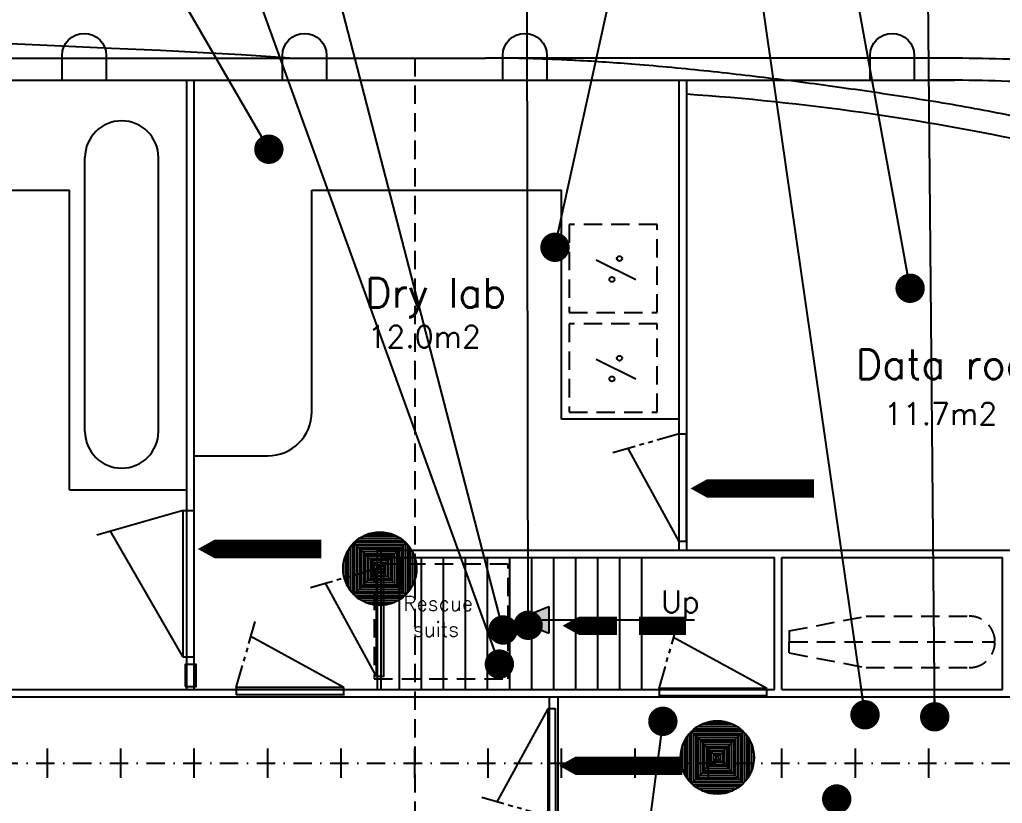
# Model space of a CAD drawing. Header units: millimetres. Extents: x 1084702 to 1166801, y 36632 to 124519.
# Drawn here: x 1110704 to 1117393, y 61854 to 67189 of the extents above; entities that cross this region are included whole.
import ezdxf

# ---------------------------------------------------------------- set-up
doc = ezdxf.new("R2010")
doc.units = ezdxf.units.MM
doc.header["$LTSCALE"] = 250
for name, pattern in [('DASHDOT', [1, 0.5, -0.25, 0, -0.25]), ('DASHED', [0.75, 0.5, -0.25]), ('PHANTOM2', [1.25, 0.625, -0.125, 0.125, -0.125, 0.125, -0.125])]:
    doc.linetypes.add(name, pattern=pattern)
doc.layers.get('0').update_dxf_attribs({"color": 255})
for name, color, linetype in [('%posline', 240, 'Continuous'), ('%symbol', 1, 'Continuous'), ('SAFECO2', 50, 'Continuous'), ('SAFECO3', 80, 'Continuous'), ('SAFECO7', 255, 'Continuous')]:
    doc.layers.add(name, color=color, linetype=linetype)
doc.styles.add('18', font='romans', dxfattribs={"height": 180})
doc.styles.add('ROMANS', font='ROMANS.shx', dxfattribs={"height": 100})
doc.dimstyles.new('dott', dxfattribs={"dimscale": 100, "dimtxt": 150, "dimasz": 0.01, "dimexe": 0.5, "dimexo": 1, "dimgap": 1, "dimtad": 1, "dimdsep": 46, "dimtxsty": 'ROMANS', "dimcen": 1.5, "dimclrd": 1, "dimclre": 1, "dimclrt": 2, "dimazin": 2, "dimtfac": 1, "dimtmove": 2, "dimatfit": 3, "dimldrblk": 'DOT', "dimfxl": 1, "dimtvp": 100, "dimtolj": 1, "dimarcsym": 0})
pattern_1 = [(90, (-22923.3923578828, -82019.80435100227), (-18.09580407102386, 1.108011832145033e-15), [])]

# ---------------------------------------------------------------- blocks, each defined once
blk = doc.blocks.new('A$C64097268')
at = {"color": 210}
blk.add_line((18500, -99.99999999979627), (18500, 100.0000000002037), dxfattribs=at)
for p, q in [((19000, -99.9999999999709), (19000, 100.0000000000291)), ((19500, -99.9999999999709), (19500, 100.0000000000291)), ((20000, -99.9999999999709), (20000, 100.0000000000291)), ((20500, -99.9999999999709), (20500, 100.0000000000291)), ((21000, -99.9999999999709), (21000, 100.0000000000291)), ((21500, -99.9999999999709), (21500, 100.0000000000291)), ((22000, -99.9999999999709), (22000, 100.0000000000291)), ((22500, -99.9999999999709), (22500, 100.0000000000291)), ((23000, -99.9999999999709), (23000, 100.0000000000291)), ((23500, -99.9999999999709), (23500, 100.0000000000291)), ((24000, -99.9999999999709), (24000, 100.0000000000291)), ((24500, -99.9999999999709), (24500, 100.0000000000291))]:
    blk.add_line(p, q)
at = {"linetype": 'DASHDOT'}
blk.add_line((-2084.205947532144, 0), (35128.7032418942, 0), dxfattribs=at)
blk = doc.blocks.new('S.4.22B_SYMB')
at = {"layer": 'SAFECO2'}
h = blk.add_hatch(dxfattribs=at)
h.set_pattern_fill('_USER', color=256, scale=18.09580407102386, style=0, pattern_type=0)
h.set_pattern_definition([(0, (-22923.3923578828, -82019.80435100227), (0, 18.09580407102386), [])])
h.paths.add_polyline_path([(212.044633214864, 212.04972986957, 0.4142135623731021), (-212.0497298695918, 212.0497298695773), (-0.002548327363911085, 0.00254832734935917)])
h.paths.add_polyline_path([(212.044633214864, -212.044633214864), (-0.002548327363911085, 0.00254832734935917), (-212.0497298695846, -212.0446332148786, 0.414213562373095)])
at = {"layer": 'SAFECO7'}
h = blk.add_hatch(dxfattribs=at)
h.set_pattern_fill('_USER', color=256, scale=18.09580407102386, angle=90, style=0, pattern_type=0)
h.set_pattern_definition(pattern_1)
edge = h.paths.add_edge_path()
edge.add_line((-0.002548327363911085, 0.00254832734935917), (-212.0497298695918, 212.0497298695773))
edge.add_arc((-0.002548327363911085, 0.00254832734935917), 299.880000000004, 135, 225)
edge.add_line((-212.0497298695846, -212.0446332148786), (-0.002548327363911085, 0.00254832734935917))
h = blk.add_hatch(dxfattribs=at)
h.set_pattern_fill('_USER', color=256, scale=18.09580407102386, angle=90, style=0, pattern_type=0)
h.set_pattern_definition(pattern_1)
edge = h.paths.add_edge_path()
edge.add_line((-0.002548327363911085, 0.00254832734935917), (212.0446332148713, -212.0446332148786))
edge.add_arc((-0.002548327363911085, 0.002548327342083212), 299.880000000004, 314.9999999999999, 404.9999999999999)
edge.add_line((212.044633214864, 212.04972986957), (-0.002548327363911085, 0.00254832734935917))
for p, q in [((-0.002548327363911085, 0.00254832734935917), (-212.0497298695918, 212.0497298695773)), ((-299.8825483273686, 0.00254832734935917), (-299.8825483273686, 0.00254832734935917)), ((-0.002548327363911085, 0.00254832734935917), (-212.0497298695846, -212.0446332148786))]:
    blk.add_line(p, q, dxfattribs=at)
at = {"layer": 'SAFECO7', "const_width": 9.047902035511928}
blk.add_lwpolyline([(-299.8825483273686, 0.00254832734935917, 2.414242575808878), (-0.002548327363911085, 299.8825483273613, 0.4142132020989702)], format="xyb", close=True, dxfattribs=at)
for points in [[(212.044633214864, 212.04972986957), (-0.002548327363911085, 0.00254832734935917), (-212.0497298695846, -212.0446332148786)], [(212.0446332148713, -212.0446332148786), (-0.002548327363911085, 0.00254832734935917), (-212.0497298695918, 212.0497298695773)]]:
    blk.add_lwpolyline(points, dxfattribs=at)
at = {"layer": 'SAFECO7'}
blk.add_circle((-0.002548327363911085, 0.002548327342083212), 299.8800000000047, dxfattribs=at)
for centre, start, end in [((-0.002548327363911085, 0.00254832734935917), 134.9999999996684, 225.0000000003316), ((-0.002548327363911085, 0.002548327342083212), 314.9999999996684, 45.00000000033163)]:
    blk.add_arc(centre, 299.880000000004, start, end, dxfattribs=at)
blk = doc.blocks.new('A.3.1_SYMB')
at = {"layer": 'SAFECO3'}
blk.add_lwpolyline([(0, 0, 0, 359.9999999999998, 0), (-324, 0, 149.9999999999999, 149.9999999999999, 0), (-1008, 0, 149.9999999999999, 149.9999999999999, 0)], format="xyseb", dxfattribs=at)
blk = doc.blocks.new('A.3.2_SYMB')
at = {"layer": 'SAFECO3'}
blk.add_lwpolyline([(0, 0, 0, 359.9999999999998, 0), (-324, 0, 149.9999999999999, 149.9999999999999, 0), (-444, 0, 149.9999999999999, 149.9999999999999, 0)], format="xyseb", dxfattribs=at)
at = {"layer": 'SAFECO3', "const_width": 149.9999999999999}
blk.add_lwpolyline([(-624, 0), (-1008, 0)], dxfattribs=at)
blk = doc.blocks.new('_Dot')
at = {"color": 0, "linetype": 'ByBlock', "lineweight": -2}
blk.add_line((-0.5, 0), (-1, 0), dxfattribs=at)
at = {"color": 0, "linetype": 'ByBlock', "const_width": 0.5}
blk.add_lwpolyline([(-0.25, 0, 1), (0.25, 0, 1)], format="xyb", close=True, dxfattribs=at)
blk = doc.blocks.new('Dør')
for p, q in [((160019.6193575687, 148470.339786121), (159393.2397693215, 148099.1603455376)), ((160019.6193575687, 148470.339786121), (159645.8177631343, 147839.35376107)), ((160064.488077601, 148447.9795039857), (159688.7622452789, 147813.7453193921)), ((160062.5638397133, 148444.7313444431), (160019.6193575687, 148470.339786121)), ((159645.8177631343, 147839.35376107), (159688.7622452789, 147813.7453193921))]:
    blk.add_line(p, q)
at = {"linetype": 'PHANTOM2'}
blk.add_line((159645.8177631343, 147839.35376107), (159308.5099077326, 148198.0592618265), dxfattribs=at)
blk = doc.blocks.new('1-deck_B4_1')
for p, q in [((88849.03835693386, 32519.42287712361), (96111.5031317639, 32519.42287712361)), ((90779.59218604572, 32369.42287712361), (99307.08258140052, 32369.42287712361)), ((94079.59218604572, 28219.42287712356), (94079.59218604572, 32369.42287712361)), ((94129.59218604572, 28219.42287712356), (94129.59218604572, 32369.42287712361)), ((97429.59218604572, 29169.42287712367), (97429.59218604572, 32369.42287712361)), ((97479.59218604572, 32369.42287712361), (97479.59218604572, 29169.42287712367)), ((93385.27304997423, 29977.54791347706), (93385.27304997423, 31842.00741527276)), ((93885.27304997423, 29977.54791347706), (93885.27304997423, 31842.00741527276)), ((90779.59218604572, 31619.42287712361), (93279.59218604572, 31619.42287712361)), ((93279.59218604572, 29579.20697598095), (93279.59218604572, 31619.42287712361)), ((94929.59218604572, 30111.21346743469), (94929.59218604572, 31619.42287712364)), ((94929.59218604572, 31619.42287712364), (96629.59218604572, 31619.42287712367)), ((96629.59218604572, 30061.14717250217), (96629.59218604572, 31619.42287712367)), ((96865.29806273046, 31146.70899399581), (97134.00713216828, 31012.41353838642)), ((96865.29806273046, 30468.94050872419), (97134.00713216828, 30334.6450531148)), ((97429.59218604572, 30061.14717250216), (96629.59218604572, 30061.14717250217)), ((94129.59218604572, 29811.21346743475), (94629.59218604572, 29811.21346743469)), ((93279.59218604572, 29579.20697598095), (94079.59218604572, 29579.20697598095)), ((94054.17256023164, 29440.01136929492), (93466.85183383303, 29272.12515112472)), ((94054.17256023164, 28440.01136929492), (94054.17256023164, 29440.01136929492)), ((94054.17256023164, 29440.01136929492), (94123.85525956925, 29440.01136929492)), ((94054.17256023164, 28440.01136929491), (93558.60830867605, 29298.35383140389)), ((95376.17980752408, 28219.42287712356), (95376.17980752385, 29169.42287712364)), ((95376.17980752385, 29169.42287712361), (97542.76497488574, 29169.42287712364)), ((95401.17980752408, 28219.42287712356), (95401.17980752385, 29169.42287712367)), ((97542.76497488574, 29169.42287712358), (102929.5921860457, 29169.42287712361)), ((95401.17980752385, 29119.42287712361), (97492.76497488574, 29119.42287712364)), ((95526.17980752361, 28219.42287712358), (95526.17980752385, 29119.42287712361)), ((95676.17980752385, 28219.42287712358), (95676.17980752385, 29119.42287712361)), ((95826.17980752385, 28219.42287712358), (95826.17980752385, 29119.42287712361)), ((95976.17980752385, 28219.42287712358), (95976.17980752385, 29119.42287712361)), ((96126.17980752385, 28219.42287712358), (96126.17980752385, 29119.42287712361)), ((96276.17980752385, 28219.42287712358), (96276.17980752385, 29119.42287712361)), ((96426.17980752385, 28219.42287712358), (96426.17980752385, 29119.42287712361)), ((96576.17980752385, 28219.42287712358), (96576.17980752385, 29119.42287712361)), ((96726.17980752385, 28219.42287712358), (96726.17980752385, 29119.42287712361)), ((96876.17980752385, 28219.42287712359), (96876.17980752385, 29119.42287712361)), ((97026.17980752385, 28219.42287712359), (97026.17980752385, 29119.42287712361)), ((97176.17980752385, 28219.42287712362), (97176.17980752385, 29119.42287712361)), ((97492.76497488574, 29119.42287712364), (98079.59218604572, 29119.42287712361)), ((98079.59218604572, 28219.42287712359), (98079.59218604572, 29119.42287712361)), ((98129.59218604572, 28219.42287712359), (98129.59218604572, 29119.42287712364)), ((98129.59218604572, 29119.42287712364), (99629.59218604572, 29119.42287712361)), ((99629.59218604572, 28219.42287712359), (99629.59218604572, 29119.42287712358)), ((96319.96362789685, 28694.42287712364), (96543.76407141879, 28785.52245772473)), ((96543.76407141879, 28785.52245772473), (96543.76407141879, 28603.32329652243)), ((96319.96362789685, 28694.42287712364), (97533.45401576709, 28694.42287712364)), ((96319.96362789685, 28694.42287712364), (96543.76407141879, 28603.32329652243)), ((94123.85525956925, 28440.01136929491), (94054.17256023164, 28440.01136929492)), ((90279.59218604572, 28219.42287712355), (97992.76497488574, 28219.42287712359)), ((90279.59218604572, 28219.42287712356), (93129.59218604572, 28219.42287712356)), ((90279.59218604572, 28169.42287712356), (99679.59218604572, 28169.42287712356)), ((90279.59218604572, 28169.42287712361), (93179.59218604572, 28169.42287712356)), ((92765.07117871952, 28219.42287712356), (98079.59218604572, 28219.42287712359)), ((96544.59218604572, 28169.42287712356), (96544.59218604572, 25344.38023720743)), ((96604.59218604572, 28169.42287712359), (96604.59218604572, 23069.42287712364)), ((98129.59218604572, 28219.42287712359), (99629.59218604572, 28219.42287712359))]:
    blk.add_line(p, q)
at = {"linetype": 'DASHED'}
for p, q in [((95629.59218604572, 32519.42287712364), (95629.59218604572, 22919.42287712367)), ((98179.59218604572, 28619.6605495387), (98702.78287972382, 28719.42287712361)), ((98702.78287972382, 28719.42287712361), (99404.59218604572, 28719.42287712361)), ((98179.59218604572, 28619.6605495387), (98179.59218604572, 28544.42287712361)), ((98179.59218604572, 28544.42287712361), (99579.59218604572, 28544.42287712361)), ((98179.59218604572, 28469.18520470851), (98179.59218604572, 28544.42287712361)), ((98179.59218604572, 28469.18520470851), (98702.78287972382, 28369.42287712359)), ((98702.78287972382, 28369.42287712359), (99404.59218604572, 28369.42287712359))]:
    blk.add_line(p, q, dxfattribs=at)
blk.add_lwpolyline([(94779.12859239604, 32519.42287712351), (94683.56459622446, 32526.12183214027), (94447.69867222907, 32540.85486598044), (94190.32465351757, 32555.18530387535), (93900.32933884149, 32569.78372053469), (93566.5499147476, 32585.32294029526), (93177.79706748959, 32602.47601074654), (92722.87515328906, 32621.91537539444), (92187.97621824814, 32644.42287712354)])
for points in [[(93229.59218604572, 32369.42287712361), (93229.59218604572, 32537.26081458447, -0.9999999999999999), (93529.59218604572, 32537.26081458447), (93529.59218604572, 32369.42287712361)], [(94729.59218604572, 32369.42287712361), (94729.59218604572, 32537.26081458449, -0.9999999999999999), (95029.59218604572, 32537.26081458449), (95029.59218604572, 32369.42287712361)], [(96229.59218604572, 32369.42287712361), (96229.59218604572, 32537.26081458447, -0.9999999999999999), (96529.59218604572, 32537.26081458447), (96529.59218604572, 32369.42287712361)], [(98729.59218604572, 32369.42287712361), (98729.59218604572, 32537.26081458447, -0.9999999999999999), (99029.59218604572, 32537.26081458447), (99029.59218604572, 32369.42287712361)], [(104979.5921860457, 31481.63021297607, 0.002096928076904428), (104903.2793080247, 31510.24246397408, 0.01505396996736649), (104262.0821022092, 31725.87193631844, 0.01150203171573688), (103745.7149061629, 31869.49582741136, 0.01087402870834812), (103223.0841173156, 31989.97803907542, 0.01274999428675207), (102566.6632604894, 32108.95801390277, 0.009545008151607871), (101903.6790747131, 32198.82903481624, 0.007942989831821004), (101236.9705649911, 32265.5569999624, 0.004736993569442326), (100566.8623919337, 32315.49707373456, 0.005549996428141486), (99849.3324624995, 32354.14315040465, -1.071382093440363e-06), (99849.33182025643, 32354.14317785166, 0.0106780000000004), (99134.0020539005, 32369.42287712387)]]:
    blk.add_lwpolyline(points, format="xyb")
at = {"flags": 128}
for points in [[(96729.7751513872, 32502.71052337074, 0.001848498627048826), (96629.59218604572, 32507.56447912357, 0.005331), (96370.49453004578, 32516.39309212359, 0.005849), (96111.2738270458, 32519.42287712358)], [(99855.73671704566, 32504.00637312362, 0.010678), (99134.00234204566, 32519.42287712361), (99129.59218604572, 32519.42287712361)], [(104979.5921860457, 30031.01501441785, 0.00763044224989147), (104767.4515610457, 30180.80324812357, 0.018076), (104389.6937490456, 30419.42287712358, 0.008444), (104202.8031240456, 30524.04665612358, 0.005201), (104013.1292950456, 30623.53249612357, 0.00357), (103821.7328110457, 30719.67849212358), (103629.5921860457, 30814.32937112357), (103358.3949200456, 30947.50930312357, 0.004194), (103086.0140610457, 31078.24856112358, 0.006144), (102810.9964830457, 31203.32155912358, 0.010054), (102532.0746080457, 31319.42287712358, 0.007077), (102331.6546860457, 31394.90261312357, 0.004117), (102129.5921860457, 31465.87478112358, 0.011487), (101383.9105450456, 31701.92214512358, 0.008028), (100629.5921860457, 31908.69387312357, 0.005520000000000001), (100131.2367170457, 32030.88674412358, 0.008783), (99629.59218604572, 32138.77590412357, 0.008536), (99130.69179504563, 32228.12209612358, 0.004748), (98629.59218604572, 32304.18020112358, 0.004009), (98130.1488270458, 32371.05471312358, 0.004913), (97629.59218604572, 32429.01516212357, 0.00594), (97130.18788904569, 32475.88186112358, 0.007399751708570079), (96729.59218604572, 32502.72006510299, 0.006247856612659118)], [(101779.5921860457, 31423.93104878024, 0.01502785415961824), (100919.00296534, 31679.15234209655, 0.003498005197178765), (100540.2185208219, 31776.65080963168, 0.006888997230970854), (99855.52331758628, 31937.80147962013, 0.03602484599282187), (97479.59218604572, 32272.94344537452, 0.003917897709458423)]]:
    blk.add_lwpolyline(points, format="xyb", dxfattribs=at)
blk.add_lwpolyline([(99134.00234204566, 32519.42287712358), (96111.50313937303, 32519.42287712352)], dxfattribs=at)
at = {"linetype": 'DASHED'}
for points in [[(96680.16688454186, 30787.1974336798), (97280.16688454186, 30787.1974336798), (97280.16688454186, 31387.1974336798), (96680.16688454186, 31387.1974336798)], [(96680.16688454186, 30109.42894840817), (97280.16688454186, 30109.42894840817), (97280.16688454186, 30709.42894840817), (96680.16688454186, 30709.42894840817)], [(95353.85886018549, 29073.26543193019), (95353.85886018549, 28293.1658881366), (96266.36378352332, 28293.1658881366), (96266.36378352332, 29073.26543193019)]]:
    blk.add_lwpolyline(points, close=True, dxfattribs=at)
blk.add_lwpolyline([(94067.5869761986, 28240.20309641497), (94142.5869761986, 28240.20309641497), (94142.5869761986, 28390.20309641497), (94067.5869761986, 28390.20309641497)], close=True)
for centre in [(97023.76917587977, 31153.6316149193), (96972.12758743565, 31012.53955541855), (97023.76917587977, 30475.86312964768), (96972.12758743565, 30334.77107014693)]:
    blk.add_circle(centre, 17.21081550112461)
for centre, radius, start, end in [((93635.27304997423, 31842.00741527276), 250, 0, 180), ((94629.59218604572, 30111.21346743469), 300, 270, 0), ((93635.27304997423, 29977.54791347706), 250, 180, 0)]:
    blk.add_arc(centre, radius, start, end)
for start, end in [(0, 90), (270, 0)]:
    blk.add_arc((99404.59218604572, 28544.42287712361), 175, start, end, dxfattribs=at)
blk.add_solid([(96543.76407141879, 28785.52245772473), (96319.96362789685, 28694.42287712364), (96543.76407141879, 28603.32329652243)])
at = {"xscale": -1}
for p, rotation in [((35492.98317708855, 238544.5903699477), 149.3393734004155), ((33433.28762655437, 237626.1952682089), 149.3393734004383)]:
    blk.add_blockref('Dør', p, dxfattribs=dict(at, rotation=rotation))
for p, rotation in [((-114168.5860687463, 90170.43574692581), 300.6606265995874), ((-111290.8193558827, 90164.65450710348), 300.6606265995874), ((34600.18322517292, -181228.1789454162), 30.66062659999365), ((307338.896071884, -34749.4754854004), 120.6606265995874)]:
    blk.add_blockref('Dør', p, dxfattribs=dict(rotation=rotation))
at = {"style": '18'}
for s, height, p in [('Dry lab', 200, (95293.1325907911, 30821.63096664939)), ('12.0m2', 150, (95308.36835172877, 30547.5820210916)), ('Data room', 200, (98632.35402296938, 30334.12954567495)), ('11.7m2', 150, (98823.24314485246, 30022.65046218218)), ('Rescue ', 100, (95551.76212836232, 28756.36461276314)), ('Up', 150, (97306.92164302513, 28743.33676449963)), ('suits', 100, (95618.00482179143, 28579.78970513731))]:
    blk.add_text(s, height=height, dxfattribs=at).set_placement(p)

msp = doc.modelspace()

# ---------------------------------------------------------------- block references
at = {"layer": '%symbol', "yscale": 0.8333333333329453, "zscale": 0.8333333333329453}
for name, p, xscale in [('A.3.1_SYMB', (1115269.967435807, 63997.59036487655), -0.8333333333329453), ('A.3.1_SYMB', (1111916.517165844, 63585.49998301163), -0.8333333333329453), ('S.4.22B_SYMB', (1113155.513519772, 63451.2967155524), 0.8333333333329453), ('S.4.22B_SYMB', (1115452.449591736, 62166.63682622136), 0.8333333333329453), ('A.3.1_SYMB', (1114375.36196387, 62109.56212289562), -0.8333333333329453)]:
    msp.add_blockref(name, p, dxfattribs=dict(at, xscale=xscale))
at = {"layer": '%symbol', "xscale": 0.8333333333329453, "yscale": 0.8333333333329453, "zscale": 0.8333333333329453, "rotation": 180}
msp.add_blockref('A.3.2_SYMB', (1114398.866634893, 63062.95662821212), dxfattribs=at)
for name, p in [('1-deck_B4_1', (1017763.01268182, 34408.57612482502)), ('A$C64097268', (1092392.604867866, 62127.99900194863))]:
    msp.add_blockref(name, p)

# ---------------------------------------------------------------- leaders
at = {"layer": '%posline', "linetype": 'ByBlock'}
for points in [[(1112400.014411675, 66307.04325691075), (1111311.184745064, 68188.18836153134)], [(1113968.886904842, 62801.63873198115), (1112022.918809804, 68189.21165724145)], [(1113994.176419736, 63033.85837218956), (1112663.927715197, 68174.11166293855)], [(1114164.727673647, 63066.00500197825), (1114157.14332052, 68189.21165724145)], [(1114347.598383238, 65639.69151016604), (1114908.45931685, 68189.21165724157)], [(1116457.972131205, 62456.5932446015), (1115633.544361834, 68189.21165724145)], [(1116765.012294814, 65360.66392885742), (1116248.793935032, 68189.21165724157)], [(1116932.278638738, 62442.91032535234), (1116880.432941278, 68189.21165724145)], [(1115081.818851122, 62412.32335911389), (1114272.135778655, 56271.27585697965)], [(1116265.157678816, 61883.25709004246), (1117697.359541847, 56271.27585697965)]]:
    msp.add_leader(points, dimstyle='dott', override={"dimasz": 2, "dimgap": 1, "dimtad": 0, "dimclrd": 256}, dxfattribs=at)

doc.saveas('drawing.dxf')
